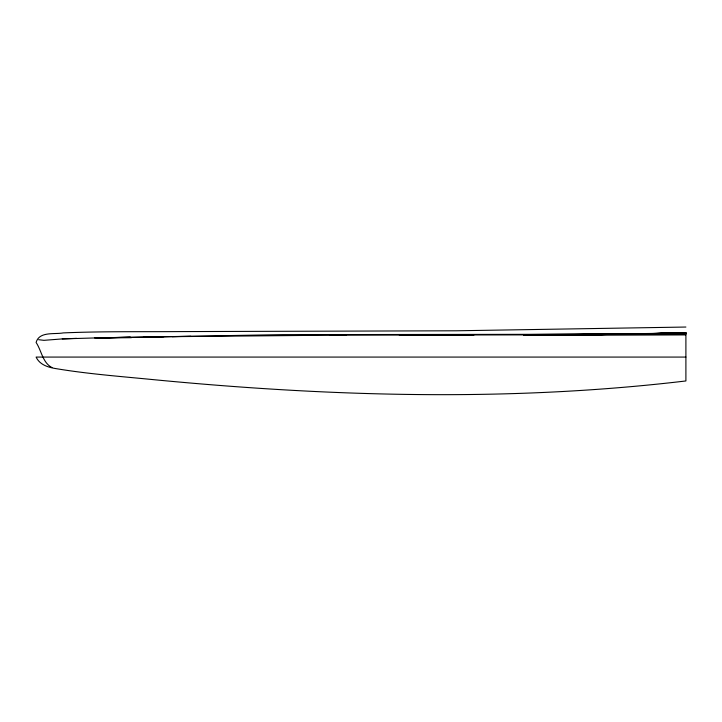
<?xml version="1.0" encoding="UTF-8"?>
<svg xmlns="http://www.w3.org/2000/svg" width="722" height="722" viewBox="0 0 722 722"><rect width="100%" height="100%" fill="white"/><g stroke="black" fill="none" stroke-linecap="round" stroke-linejoin="round"><path stroke-width="1.08" d="M98.373 337.842L62.254 338.916L43.943 340.333L38.654 339.71M62.254 338.916L76.532 338.347M163.867 336.732L143.389 337.228L190.843 336.281M94.582 337.932L130.384 337.192L96.297 337.986L131.422 337.688M103.147 337.788L282.961 334.629L622.842 334.232M685.9 327.039L456.169 330.793L178.451 331.597C140.059 331.849 101.631 331.281 63.256 332.905C54.439 334.557 39.232 331.163 36.1 342.472C41.578 350.639 42.571 362.724 51.966 367.561M130.267 337.418L156.484 336.912M172.197 336.669L346.461 335.062L329.44 335.143L685.9 334.692L528.513 334.972L685.9 333.663L525.436 335.198L685.9 333.374L579.08 334.764M551.247 335.369L568.079 335.071M591.643 334.647L685.9 332.968L523.567 335.261L567.528 334.719M554.487 335.369L567.97 335.125L555.615 335.369M594.919 334.638L685.9 332.995L582.176 334.656M557.546 335.36L567.682 335.179M596.959 334.638L685.9 332.995L584.432 334.656M538.206 335.369L567.519 334.891L539.334 335.36M568.043 335.008L546.716 335.36L574.775 334.936M590.497 334.638L685.9 333.068L596.047 334.656M592.735 334.647L685.9 333.185L582.455 334.647M532.98 335.36L574.586 334.818M531.852 335.369L574.586 334.764M573.169 334.656L684.772 333.284L529.984 334.539L623.086 334.304M631.849 334.223L634.106 334.214M630.938 334.286L633.176 334.286M685.9 357.074L36.1 357.074C39.918 365.296 49.105 367.597 57.246 368.834C87.236 373.761 117.569 376.189 147.802 379.104C326.606 396.549 507.133 402.199 685.9 380.954L685.9 332.959M399.275 335.026L473.912 335.08"/></g></svg>
